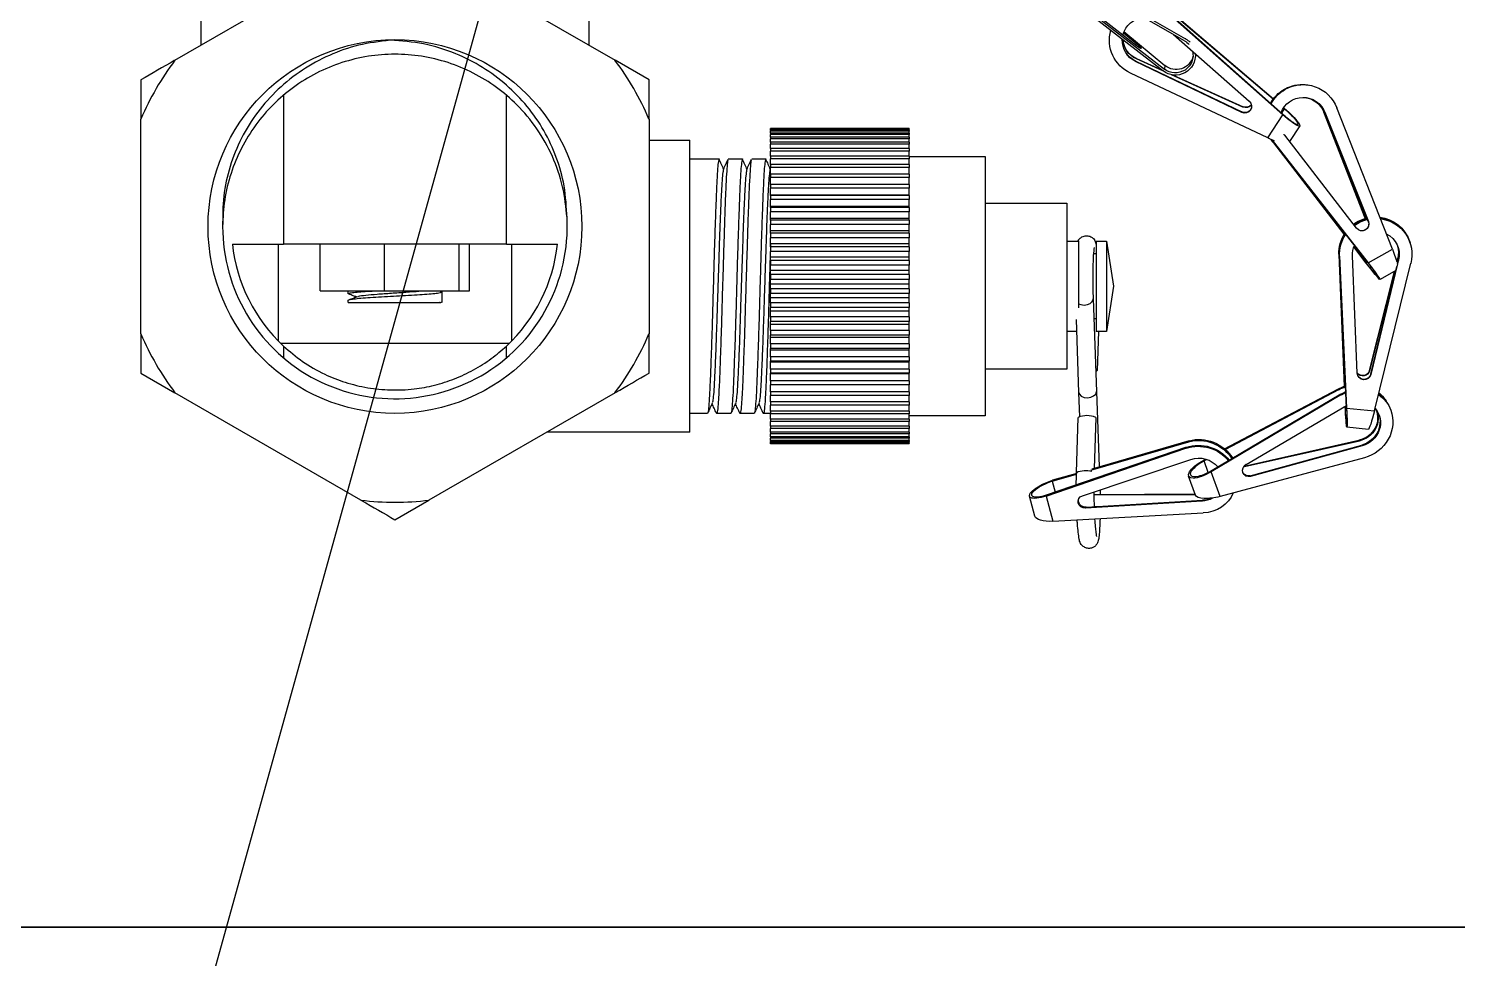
# Model space of a CAD drawing. Extents: x -9568 to -1230, y 8910 to 14862.
# Drawn here: x -7418.1 to -7295.8, y 12318.8 to 12398.5 of the extents above; entities that cross this region are included whole.
import ezdxf

# ---------------------------------------------------------------- set-up
doc = ezdxf.new("R2010")
doc.units = 0
doc.header["$LTSCALE"] = 12
doc.layers.get('0').update_dxf_attribs({"linetype": 'CONTINUOUS', "lineweight": 25})
doc.layers.add('1轮廓实线层', color=7, linetype='CONTINUOUS')
doc.layers.add('2', color=3, linetype='CONTINUOUS')
doc.layers.add('7标注层', color=4, linetype='CONTINUOUS', lineweight=20)
doc.layers.add('粗实线', color=7, linetype='CONTINUOUS', lineweight=25)

# ---------------------------------------------------------------- blocks, each defined once
blk = doc.blocks.new('G$CC2C3FFFB')
at = {"layer": '粗实线'}
blk.add_line((0, 0), (1860, 0), dxfattribs=at)
blk = doc.blocks.new('G$C382E7B68')
at = {"color": 7, "linetype": 'Continuous', "lineweight": 25}
for p, q in [((-16.6, 15.53), (-16.6, 30.36)), ((16.6, 30.36), (16.6, 15.53)), ((-18.84, 14.24), (-2.91, 23.43)), ((2.91, 23.43), (18.84, 14.24)), ((67.59, 15.9), (56.5, 22.26)), ((56.62, 22.42), (67.69, 16.07)), ((65.75, 13.32), (55.7, 21.13)), ((63.49, 15.48), (55.71, 21.54)), ((55.82, 21.29), (65.87, 13.47)), ((75.18, 10.9), (66.35, 18.42)), ((66.36, 18.46), (75.2, 10.93)), ((76.02, 9.55), (66.29, 18.19)), ((66.3, 18.23), (76.04, 9.58)), ((61.25, 16.68), (61.26, 16.71)), ((62.37, 16.58), (63.51, 15.64)), ((62.41, 16.7), (65.92, 13.78)), ((66.65, 16.43), (73.13, 10.74)), ((21.75, 12.56), (18.84, 14.24)), ((63.41, 14.12), (63.42, 14.16)), ((72.49, 9.77), (63.41, 14.12)), ((63.42, 14.16), (72.5, 9.81)), ((63.47, 14.35), (63.48, 14.38)), ((65.73, 13.33), (63.47, 14.35)), ((63.48, 14.38), (65.62, 13.41)), ((65.92, 13.78), (65.87, 13.47)), ((68.54, 14.68), (68.51, 14.42)), ((21.75, 9.2), (21.75, 12.56)), ((74.73, 7.58), (62.97, 13.13)), ((72.6, 10.23), (66.49, 12.99)), ((66.61, 12.97), (72.61, 10.26)), ((-9.55, 11.24), (-9.55, -1.5)), ((9.55, -1.5), (9.55, 11.24)), ((75.91, 11.6), (76.42, 11.89)), ((78.15, 12.12), (78.16, 12.12)), ((78.2, 12.11), (78.22, 12.11)), ((72.49, 9.77), (72.5, 9.81)), ((72.6, 10.23), (72.61, 10.26)), ((76.16, 10.07), (76.07, 10.14)), ((76.09, 10.17), (76.16, 10.11)), ((79.53, 9.8), (79.52, 9.8)), ((83.07, 0.7), (79.52, 9.8)), ((79.53, 9.8), (83.08, 0.7)), ((79.61, 9.78), (79.6, 9.79)), ((83.33, 0.44), (79.6, 9.79)), ((85.39, -1.93), (80.64, 10.17)), ((-21.75, -9.2), (-21.75, 9.2)), ((21.75, 9.2), (21.75, -9.2)), ((74.73, 7.58), (76.02, 9.55)), ((77.47, 8.61), (76.59, 7.28)), ((79.61, 9.78), (83.34, 0.44)), ((21.75, 7.39), (25.25, 7.39)), ((25.25, -5.11), (25.25, 7.39)), ((44.02, 8.39), (32.15, 8.39)), ((32.15, 8.36), (32.15, 8.39)), ((44.02, 8.36), (32.15, 8.36)), ((32.15, 8.36), (32.15, 8.33)), ((44.02, 8.33), (32.15, 8.33)), ((32.15, 8.23), (32.15, 8.33)), ((44.02, 8.23), (32.15, 8.23)), ((32.15, 8.23), (32.15, 8.16)), ((44.02, 8.16), (32.15, 8.16)), ((32.15, 8), (32.15, 8.16)), ((44.02, 8), (32.15, 8)), ((32.15, 8), (32.15, 7.89)), ((44.02, 7.89), (32.15, 7.89)), ((32.15, 7.66), (32.15, 7.89)), ((44.02, 7.66), (32.15, 7.66)), ((32.15, 7.66), (32.15, 7.52)), ((44.02, 7.52), (32.15, 7.52)), ((32.15, 7.21), (32.15, 7.52)), ((44.02, 8.36), (44.02, 8.39)), ((44.02, 8.36), (44.02, 8.33)), ((44.02, 8.23), (44.02, 8.33)), ((44.02, 8.23), (44.02, 8.16)), ((44.02, 8), (44.02, 8.16)), ((44.02, 8), (44.02, 7.89)), ((44.02, 7.66), (44.02, 7.89)), ((44.02, 7.66), (44.02, 7.52)), ((44.02, 7.21), (44.02, 7.52)), ((82.32, -0.15), (76.17, 7.83)), ((44.02, 7.21), (32.15, 7.21)), ((32.15, 7.21), (32.15, 7.04)), ((44.02, 7.04), (32.15, 7.04)), ((32.15, 6.67), (32.15, 7.04)), ((44.02, 6.67), (32.15, 6.67)), ((32.15, 6.67), (32.15, 6.46)), ((44.02, 6.46), (32.15, 6.46)), ((32.15, 6.03), (32.15, 6.46)), ((44.02, 7.21), (44.02, 7.04)), ((44.02, 6.67), (44.02, 7.04)), ((44.02, 6.67), (44.02, 6.46)), ((44.02, 6.03), (44.02, 6.46)), ((75.23, 7.16), (75.21, 7.16)), ((75.21, 7.16), (81.26, -0.68)), ((81.26, -0.67), (75.23, 7.16)), ((75.31, 7.15), (75.3, 7.15)), ((75.3, 7.15), (83.31, -3.12)), ((83.31, -3.11), (75.31, 7.15)), ((25.25, 5.79), (25.75, 5.79)), ((25.75, 5.79), (26.54, 5.79)), ((26.54, 5.79), (27.75, 5.79)), ((28.54, 5.79), (29.75, 5.79)), ((30.54, 5.79), (31.75, 5.79)), ((32.12, 4.89), (32.15, 4.95)), ((44.02, 6.03), (32.15, 6.03)), ((32.15, 6.03), (32.15, 5.8)), ((44.02, 5.8), (32.15, 5.8)), ((32.15, 5.31), (32.15, 5.8)), ((44.02, 5.31), (32.15, 5.31)), ((32.15, 5.31), (32.15, 5.04)), ((44.02, 5.04), (32.15, 5.04)), ((32.15, 4.49), (32.15, 5.04)), ((44.02, 6.03), (44.02, 5.8)), ((44.02, 5.99), (50.52, 5.99)), ((44.02, 5.31), (44.02, 5.8)), ((44.02, 5.31), (44.02, 5.04)), ((44.02, 4.49), (44.02, 5.04)), ((50.52, 5.99), (50.52, -16.21)), ((44.02, 4.49), (32.15, 4.49)), ((32.15, 4.49), (32.15, 4.2)), ((44.02, 4.2), (32.15, 4.2)), ((32.15, 3.61), (32.15, 4.2)), ((44.02, 4.49), (44.02, 4.2)), ((44.02, 3.61), (44.02, 4.2)), ((44.02, 3.61), (32.15, 3.61)), ((32.15, 3.61), (32.15, 3.29)), ((44.02, 3.29), (32.15, 3.29)), ((32.15, 2.67), (32.15, 3.29)), ((44.02, 2.67), (32.15, 2.67)), ((32.15, 2.65), (32.15, 2.67)), ((44.02, 2.65), (32.15, 2.65)), ((32.15, 2.65), (32.15, 2.31)), ((44.02, 3.61), (44.02, 3.29)), ((44.02, 2.67), (44.02, 3.29)), ((44.02, 2.65), (44.02, 2.67)), ((44.02, 2.65), (44.02, 2.31)), ((44.02, 2.31), (32.15, 2.31)), ((32.15, 1.71), (32.15, 2.31)), ((44.02, 1.71), (32.15, 1.71)), ((32.15, 1.63), (32.15, 1.71)), ((44.02, 1.63), (32.15, 1.63)), ((32.15, 1.63), (32.15, 1.27)), ((44.02, 1.27), (32.15, 1.27)), ((32.15, 0.69), (32.15, 1.27)), ((44.02, 1.71), (44.02, 2.31)), ((44.02, 1.63), (44.02, 1.71)), ((44.02, 1.63), (44.02, 1.27)), ((44.02, 0.69), (44.02, 1.27)), ((50.52, 1.99), (57.52, 1.99)), ((57.52, 1.99), (57.52, -12.21)), ((44.02, 0.69), (32.15, 0.69)), ((32.15, 0.55), (32.15, 0.69)), ((44.02, 0.55), (32.15, 0.55)), ((32.15, 0.55), (32.15, 0.17)), ((44.02, 0.17), (32.15, 0.17)), ((32.15, -0.38), (32.15, 0.17)), ((44.02, 0.55), (44.02, 0.69)), ((44.02, 0.55), (44.02, 0.17)), ((44.02, -0.38), (44.02, 0.17)), ((84.33, 0.76), (84.54, 0.74)), ((84.36, 0.68), (84.56, 0.66)), ((44.02, -0.38), (32.15, -0.38)), ((32.15, -0.57), (32.15, -0.38)), ((44.02, -0.57), (32.15, -0.57)), ((32.15, -0.57), (32.15, -0.96)), ((44.02, -0.96), (32.15, -0.96)), ((32.15, -1.48), (32.15, -0.96)), ((44.02, -0.57), (44.02, -0.38)), ((44.02, -0.57), (44.02, -0.96)), ((44.02, -1.48), (44.02, -0.96)), ((-13.92, -1.5), (-9.55, -1.5)), ((-9.97, -9.83), (-9.97, -1.5)), ((9.55, -1.5), (-9.55, -1.5)), ((-6.39, -5.5), (-6.39, -1.5)), ((-0.89, -5.5), (-0.89, -1.5)), ((5.51, -5.5), (5.51, -1.5)), ((6.39, -5.5), (6.39, -1.5)), ((9.55, -1.5), (13.92, -1.5)), ((9.97, -1.5), (9.97, -9.83)), ((44.02, -1.48), (32.15, -1.48)), ((32.15, -1.73), (32.15, -1.48)), ((44.02, -1.73), (32.15, -1.73)), ((32.15, -1.73), (32.15, -2.13)), ((44.02, -2.13), (32.15, -2.13)), ((32.15, -2.62), (32.15, -2.13)), ((44.02, -1.73), (44.02, -1.48)), ((44.02, -1.73), (44.02, -2.13)), ((44.02, -2.62), (44.02, -2.13)), ((57.52, -1.25), (58.52, -1.25)), ((58.52, -1.25), (58.52, -6.96)), ((59.8, -2.31), (60.02, -2.31)), ((60.02, -1.25), (60.92, -1.25)), ((60.02, -1.25), (60.02, -8.98)), ((60.92, -1.25), (61.52, -5.11)), ((60.92, -1.25), (60.92, -8.98)), ((80.83, -2.4), (80.82, -2.38)), ((80.82, -2.38), (81.28, -13.69)), ((81.29, -13.69), (80.83, -2.4)), ((83.13, -3.1), (82.09, -1.75)), ((82.09, -1.76), (83.11, -3.08)), ((83.31, -3.11), (85.39, -1.93)), ((86.85, -1.24), (86.86, -1.26)), ((86.89, -1.37), (86.9, -1.39)), ((44.02, -2.62), (32.15, -2.62)), ((32.15, -2.91), (32.15, -2.62)), ((44.02, -2.91), (32.15, -2.91)), ((32.15, -2.91), (32.15, -3.32)), ((44.02, -3.32), (32.15, -3.32)), ((32.15, -3.77), (32.15, -3.32)), ((44.02, -2.91), (44.02, -2.62)), ((44.02, -2.91), (44.02, -3.32)), ((44.02, -3.77), (44.02, -3.32)), ((80.88, -2.56), (80.87, -2.54)), ((80.87, -2.54), (81.47, -15.54)), ((81.47, -15.55), (80.88, -2.56)), ((82.38, -12.55), (81.98, -2.5)), ((83.54, -12.64), (85.77, -3.42)), ((85.84, -3.19), (83.55, -12.67)), ((83.85, -15.78), (86.98, -3.15)), ((85.78, -2.99), (85.85, -2.7)), ((85.86, -2.72), (85.79, -3.02)), ((85.84, -3.16), (85.91, -2.86)), ((85.92, -2.88), (85.84, -3.18)), ((85.86, -2.72), (85.85, -2.7)), ((85.92, -2.88), (85.91, -2.86)), ((44.02, -3.77), (32.15, -3.77)), ((32.15, -4.12), (32.15, -3.77)), ((44.02, -4.12), (32.15, -4.12)), ((32.15, -4.12), (32.15, -4.53)), ((44.02, -4.53), (32.15, -4.53)), ((32.15, -4.93), (32.15, -4.53)), ((44.02, -4.12), (44.02, -3.77)), ((44.02, -4.12), (44.02, -4.53)), ((44.02, -4.93), (44.02, -4.53)), ((83.43, -12.33), (85.56, -3.85)), ((85.58, -3.84), (83.44, -12.35)), ((85.68, -3.78), (84.34, -4.55)), ((-6.39, -5.5), (-0.89, -5.5)), ((-4, -5.76), (-4, -5.5)), ((-3.94, -5.79), (-3.98, -5.78)), ((-0.89, -5.5), (5.51, -5.5)), ((3.75, -5.5), (3.97, -5.58)), ((4, -5.6), (4, -6.5)), ((5.51, -5.5), (6.39, -5.5)), ((25.25, -17.61), (25.25, -5.11)), ((44.02, -4.93), (32.15, -4.93)), ((32.15, -5.33), (32.15, -4.93)), ((44.02, -5.33), (32.15, -5.33)), ((32.15, -5.33), (32.15, -5.74)), ((44.02, -5.74), (32.15, -5.74)), ((32.15, -6.1), (32.15, -5.74)), ((44.02, -6.1), (32.15, -6.1)), ((32.15, -6.54), (32.15, -6.1)), ((44.02, -5.33), (44.02, -4.93)), ((44.02, -5.33), (44.02, -5.74)), ((44.02, -6.1), (44.02, -5.74)), ((44.02, -6.54), (44.02, -6.1)), ((61.52, -5.11), (60.92, -8.98)), ((-4, -6.5), (-4, -6.3)), ((-4, -6.5), (3.94, -6.5)), ((3.81, -6.5), (3.79, -6.51)), ((44.02, -6.54), (32.15, -6.54)), ((32.15, -6.54), (32.15, -6.95)), ((44.02, -6.95), (32.15, -6.95)), ((32.15, -7.26), (32.15, -6.95)), ((44.02, -7.26), (32.15, -7.26)), ((32.15, -7.73), (32.15, -7.26)), ((44.02, -6.54), (44.02, -6.95)), ((44.02, -7.26), (44.02, -6.95)), ((44.02, -7.73), (44.02, -7.26)), ((59.77, -6.2), (60.06, -14.14)), ((44.02, -7.73), (32.15, -7.73)), ((32.15, -7.73), (32.15, -8.14)), ((44.02, -8.14), (32.15, -8.14)), ((32.15, -8.4), (32.15, -8.14)), ((44.02, -8.4), (32.15, -8.4)), ((32.15, -8.91), (32.15, -8.4)), ((44.02, -7.73), (44.02, -8.14)), ((44.02, -8.4), (44.02, -8.14)), ((44.02, -8.91), (44.02, -8.4)), ((58.56, -14.22), (58.34, -7.96)), ((60.02, -7.91), (59.83, -7.91)), ((-21.75, -9.2), (-21.75, -12.56)), ((44.02, -8.91), (32.15, -8.91)), ((32.15, -8.91), (32.15, -9.3)), ((44.02, -9.3), (32.15, -9.3)), ((32.15, -9.51), (32.15, -9.3)), ((44.02, -9.51), (32.15, -9.51)), ((32.15, -10.06), (32.15, -9.51)), ((44.02, -8.91), (44.02, -9.3)), ((44.02, -9.51), (44.02, -9.3)), ((44.02, -10.06), (44.02, -9.51)), ((58.37, -8.98), (57.52, -8.98)), ((60.92, -8.98), (60.02, -8.98)), ((60.22, -8.98), (60.12, -12.34)), ((-9.8, -10), (9.8, -10)), ((-9.55, -10.24), (-9.55, -11.24)), ((9.55, -11.24), (9.55, -10.24)), ((44.02, -10.06), (32.15, -10.06)), ((32.15, -10.06), (32.15, -10.44)), ((44.02, -10.44), (32.15, -10.44)), ((32.15, -10.59), (32.15, -10.44)), ((44.02, -10.59), (32.15, -10.59)), ((32.15, -11.16), (32.15, -10.59)), ((44.02, -10.06), (44.02, -10.44)), ((44.02, -10.59), (44.02, -10.44)), ((44.02, -11.16), (44.02, -10.59)), ((44.02, -11.16), (32.15, -11.16)), ((32.15, -11.16), (32.15, -11.53)), ((44.02, -11.53), (32.15, -11.53)), ((32.15, -11.63), (32.15, -11.53)), ((44.02, -11.63), (32.15, -11.63)), ((32.15, -12.22), (32.15, -11.63)), ((44.02, -12.22), (32.15, -12.22)), ((32.15, -12.22), (32.15, -12.57)), ((44.02, -11.16), (44.02, -11.53)), ((44.02, -11.63), (44.02, -11.53)), ((44.02, -12.22), (44.02, -11.63)), ((44.02, -12.22), (44.02, -12.57)), ((57.52, -12.21), (50.52, -12.21)), ((-21.75, -12.56), (-18.84, -14.24)), ((44.02, -12.57), (32.15, -12.57)), ((32.15, -12.61), (32.15, -12.57)), ((44.02, -12.61), (32.15, -12.61)), ((32.15, -13.22), (32.15, -12.61)), ((44.02, -13.22), (32.15, -13.22)), ((32.15, -13.22), (32.15, -13.55)), ((44.02, -12.61), (44.02, -12.57)), ((44.02, -13.22), (44.02, -12.61)), ((44.02, -13.22), (44.02, -13.55)), ((83.44, -12.35), (83.43, -12.33)), ((83.55, -12.67), (83.54, -12.64)), ((-2.91, -23.43), (-18.84, -14.24)), ((18.84, -14.24), (2.91, -23.43)), ((44.02, -13.55), (32.15, -13.55)), ((32.15, -14.16), (32.15, -13.55)), ((44.02, -14.16), (32.15, -14.16)), ((32.15, -14.16), (32.15, -14.46)), ((44.02, -14.46), (32.15, -14.46)), ((32.15, -15.02), (32.15, -14.46)), ((44.02, -14.16), (44.02, -13.55)), ((44.02, -14.16), (44.02, -14.46)), ((44.02, -15.02), (44.02, -14.46)), ((58.63, -16.29), (58.56, -14.22)), ((60.06, -14.14), (60.29, -20.58)), ((69.82, -20.96), (80.99, -14.34)), ((81.03, -14.4), (69.87, -21.02)), ((71.03, -19.05), (80.73, -13.92)), ((80.77, -13.98), (71.09, -19.1)), ((80.73, -13.92), (80.77, -13.98)), ((80.99, -14.34), (81.03, -14.4)), ((44.02, -15.02), (32.15, -15.02)), ((32.15, -15.02), (32.15, -15.29)), ((44.02, -15.29), (32.15, -15.29)), ((32.15, -15.8), (32.15, -15.29)), ((44.02, -15.8), (32.15, -15.8)), ((32.15, -15.8), (32.15, -16.05)), ((44.02, -15.02), (44.02, -15.29)), ((44.02, -15.8), (44.02, -15.29)), ((44.02, -15.8), (44.02, -16.05)), ((72.87, -20.37), (81.46, -15.34)), ((81.47, -15.55), (83.85, -15.78)), ((84.82, -14.91), (84.86, -14.97)), ((84.99, -15.18), (85.03, -15.24)), ((26.75, -16.01), (25.25, -16.01)), ((28.75, -16.01), (27.54, -16.01)), ((30.75, -16.01), (29.54, -16.01)), ((32.15, -16.01), (31.54, -16.01)), ((44.02, -16.05), (32.15, -16.05)), ((32.15, -16.5), (32.15, -16.05)), ((44.02, -16.5), (32.15, -16.5)), ((32.15, -16.5), (32.15, -16.71)), ((44.02, -16.71), (32.15, -16.71)), ((32.15, -17.1), (32.15, -16.71)), ((44.02, -17.1), (32.15, -17.1)), ((32.15, -17.1), (32.15, -17.29)), ((44.02, -16.5), (44.02, -16.05)), ((50.52, -16.21), (44.02, -16.21)), ((44.02, -16.5), (44.02, -16.71)), ((44.02, -17.1), (44.02, -16.71)), ((44.02, -17.1), (44.02, -17.29)), ((58.34, -21.07), (58.49, -16.36)), ((59.99, -16.35), (59.86, -20.71)), ((25.25, -17.61), (12.99, -17.61)), ((44.02, -17.29), (32.15, -17.29)), ((32.15, -17.61), (32.15, -17.29)), ((44.02, -17.61), (32.15, -17.61)), ((32.15, -17.61), (32.15, -17.76)), ((44.02, -17.76), (32.15, -17.76)), ((32.15, -18.02), (32.15, -17.76)), ((44.02, -18.02), (32.15, -18.02)), ((32.15, -18.02), (32.15, -18.13)), ((44.02, -18.13), (32.15, -18.13)), ((32.15, -18.32), (32.15, -18.13)), ((44.02, -18.32), (32.15, -18.32)), ((32.15, -18.32), (32.15, -18.4)), ((44.02, -17.61), (44.02, -17.29)), ((44.02, -17.61), (44.02, -17.76)), ((44.02, -18.02), (44.02, -17.76)), ((44.02, -18.02), (44.02, -18.13)), ((44.02, -18.32), (44.02, -18.13)), ((44.02, -18.32), (44.02, -18.4)), ((72.7, -20.51), (82.52, -18.31)), ((83.35, -17.37), (81.49, -17.19)), ((82.52, -18.31), (82.56, -18.37)), ((44.02, -18.4), (32.15, -18.4)), ((32.15, -18.52), (32.15, -18.4)), ((44.02, -18.52), (32.15, -18.52)), ((32.15, -18.52), (32.15, -18.56)), ((44.02, -18.56), (32.15, -18.56)), ((32.15, -18.61), (32.15, -18.56)), ((44.02, -18.61), (32.15, -18.61)), ((44.02, -18.61), (32.15, -18.61)), ((32.15, -18.61), (32.15, -18.61)), ((44.02, -18.52), (44.02, -18.4)), ((44.02, -18.52), (44.02, -18.56)), ((44.02, -18.61), (44.02, -18.56)), ((44.02, -18.61), (44.02, -18.61)), ((55.74, -23.08), (67.72, -18.99)), ((67.75, -18.91), (55.76, -23.01)), ((59.56, -20.86), (67.95, -18.43)), ((67.98, -18.35), (59.65, -20.77)), ((67.72, -18.99), (67.75, -18.91)), ((67.95, -18.43), (67.98, -18.35)), ((82.56, -18.37), (72.74, -20.57)), ((73.21, -21.34), (82.77, -18.72)), ((82.81, -18.78), (73.25, -21.4)), ((82.77, -18.72), (82.81, -18.78)), ((58.85, -23.06), (68.14, -19.94)), ((69.24, -20), (69.4, -19.91)), ((69.5, -19.94), (69.27, -20.07)), ((83.01, -19.81), (70.64, -23.13)), ((72.7, -20.51), (72.74, -20.57)), ((56.26, -21.82), (58.34, -21.21)), ((58.37, -21.14), (56.3, -21.73)), ((59.84, -21.58), (59.84, -21.61)), ((68.53, -23.01), (67.93, -21.37)), ((70.64, -23.13), (69.87, -21.02)), ((73.21, -21.34), (73.25, -21.4)), ((54.78, -24.8), (54.33, -23.1)), ((55.74, -23.08), (56.32, -25.24)), ((59.84, -22.94), (68.49, -22.9)), ((68.52, -22.98), (59.84, -23.02)), ((0, -25.11), (2.91, -23.43)), ((69.1, -23.52), (59.13, -24.12)), ((59.13, -24.12), (59.17, -24.04)), ((59.17, -24.04), (69.13, -23.44)), ((59.86, -23.98), (60.23, -23.98)), ((69.1, -23.52), (69.13, -23.44)), ((56.32, -25.24), (69.2, -24.53))]:
    blk.add_line(p, q, dxfattribs=at)
at = {"color": 8, "linetype": 'Continuous', "lineweight": 25}
for p, q in [((67.7, 16.08), (67.69, 16.07)), ((63.43, 15.52), (63.51, 15.64)), ((75.91, 9.69), (76.16, 10.07)), ((83.34, 0.44), (83.33, 0.44)), ((83.13, -3.1), (83.24, -3.04)), ((69.63, -21.07), (69.27, -20.07)), ((56.26, -21.82), (56.51, -22.75))]:
    blk.add_line(p, q, dxfattribs=at)
at = {"color": 7, "linetype": 'Continuous', "lineweight": 25, "flags": 128}
for points in [[(58.52, -6.62), (58.71, -6.69), (58.99, -6.73), (59.28, -6.68), (59.53, -6.58), (59.7, -6.42), (59.77, -6.23), (59.77, -6.2)], [(60.01, -12.4), (60.08, -12.37), (60.11, -12.33), (60.04, -12.29), (60, -12.27)]]:
    blk.add_lwpolyline(points, dxfattribs=at)
at = {"color": 8, "linetype": 'Continuous', "lineweight": 25, "flags": 128}
blk.add_lwpolyline([(58.56, -14.22), (58.61, -14.37), (58.76, -14.53), (58.99, -14.63), (59.28, -14.66), (59.56, -14.62), (59.81, -14.51), (59.99, -14.35), (60.06, -14.17), (60.06, -14.14)], dxfattribs=at)
at = {"color": 7, "linetype": 'Continuous', "lineweight": 25}
for centre, radius, start, end in [((0, 0), 23.61, 142.9221, 157.0779), ((0, 0), 23.61, 22.9221, 37.0779), ((0, 0), 14.75, 180, 2.881), ((0, 0), 14, 186.1506, 227.0059), ((0, 0), 14, 312.9941, 353.8494), ((0, 0), 23.61, 202.9221, 217.0779), ((0, 0), 23.61, 322.9221, 337.0779), ((59.25, -18.02), 1.83, 66.0262, 114.5016), ((59.13, -22.91), 1.99, 74.7016, 113.2304), ((0, 0), 23.61, 262.9221, 277.0779)]:
    blk.add_arc(centre, radius, start, end, dxfattribs=at)
at = {"color": 7, "linetype": 'Continuous', "lineweight": 25, "extrusion": (0, 0, -1)}
for centre, major_axis, ratio, start_param, end_param in [((64.26, 15.91), (-1.6, 1.21), 0.984732, 5.877677, 7.138553), ((64.26, 15.91), (-2.48, 1.88), 0.984732, 4.501546, 5.916036), ((64.26, 15.94), (-2.48, 1.88), 0.984732, 5.877677, 5.905131), ((64.26, 15.91), (-1.6, 1.21), 0.984732, 4.507171, 5.684113), ((64.26, 15.94), (-1.6, 1.21), 0.984732, 4.507171, 5.664852), ((64.31, 16.13), (-2, -0.08), 0.978556, 5.182927, 6.249653), ((64.31, 16.13), (-2, -0.08), 0.978556, 0.169484, 0.224372), ((64.32, 16.16), (-2, -0.08), 0.978556, 5.182927, 6.228205), ((64.32, 16.16), (-2, -0.08), 0.978556, 0.151149, 0.215752), ((66.82, 14.63), (-1.65, -0.43), 0.975383, 2.357128, 2.643733), ((63.43, 15.61), (-0.461, 0.377), 0.113367, 1.640597, 4.504171), ((66.82, 14.63), (-1.65, -0.43), 0.975383, 3.296432, 5.638332), ((66.82, 14.63), (-1.46, -0.38), 0.975383, 3.135722, 5.638332), ((66.82, 14.63), (-1.46, -0.38), 0.975383, 2.357128, 2.70269), ((66.86, 14.94), (-1.03, 1.37), 0.982936, 2.306823, 2.360944), ((66.86, 14.94), (-0.91, 1.21), 0.982936, 2.449138, 4.476627), ((77.75, 9.05), (-2.13, 2.26), 0.99667, 0.238692, 1.954122), ((77.66, 9.06), (1.42, 2.76), 0.994618, 4.735997, 5.291897), ((77.67, 9.06), (1.42, 2.76), 0.994618, 4.733877, 5.196994), ((77.75, 9.05), (-2.13, 2.26), 0.99667, 5.953623, 6.521878), ((77.74, 9.05), (-2.13, 2.26), 0.99667, 5.955753, 6.426975), ((77.75, 9.05), (-1.38, 1.46), 0.99667, 5.815761, 8.231683), ((80.26, 8.66), (-4.75, 2.46), 0.511414, 0.226458, 0.321361), ((75.15, 9.45), (-2.77, -2.62), 0.313166, 2.13807, 2.232973), ((77.66, 9.06), (1.42, 2.76), 0.994618, 5.291897, 5.961824), ((80.26, 8.66), (-4.75, 2.46), 0.511414, 0.321361, 0.416264), ((75.15, 9.45), (-2.77, -2.62), 0.313166, 2.232973, 2.327876), ((77.67, 9.06), (1.42, 2.76), 0.994618, 5.3868, 5.961824), ((77.74, 9.05), (-2.13, 2.26), 0.99667, 0.333595, 0.90862), ((77.66, 9.06), (0.92, 1.78), 0.994618, 5.961824, 7.001703), ((77.67, 9.06), (0.92, 1.78), 0.994618, 5.961824, 7.001703), ((77.74, 9.05), (-1.38, 1.46), 0.99667, 0.90862, 1.948498), ((72.74, 10.3), (-0.474, 0.36), 0.984732, 1.643597, 4.507171), ((72.75, 10.34), (-0.474, 0.36), 0.984732, 2.736084, 4.507171), ((72.85, 10.76), (-0.595, -0.023), 0.978556, 3.831919, 5.182927), ((72.86, 10.79), (-0.595, -0.023), 0.978556, 3.863712, 5.182927), ((76.18, 9.75), (-1.28, 1.14), 0.148218, 1.422157, 4.70336), ((76.18, 9.75), (-1.13, 1.01), 0.148218, 1.422157, 4.70336), ((74.9, 7.81), (-1.56, 0.72), 0.164265, 4.388942, 4.749365), ((77.66, 9.06), (1.42, 2.76), 0.994618, 3.576466, 3.689215), ((77.67, 9.06), (1.42, 2.76), 0.994618, 3.576466, 3.68754), ((77.74, 9.05), (-2.13, 2.26), 0.99667, 4.806447, 4.908101), ((77.75, 9.05), (-2.13, 2.26), 0.99667, 4.806447, 4.906487), ((77.75, 9.05), (-1.38, 1.46), 0.99667, 4.812072, 4.855715), ((83.91, -2.24), (-3.03, -0.66), 0.984467, 1.138882, 1.552827), ((83.92, -2.26), (-3.03, -0.66), 0.984467, 1.141401, 1.553211), ((83.97, -2.39), (1.24, 2.85), 0.996446, 5.23568, 5.63869), ((83.97, -2.41), (1.24, 2.85), 0.996446, 5.238191, 5.639535), ((82.79, 0.22), (-0.408, 0.433), 0.99667, 1.948498, 4.812072), ((82.77, 0.22), (-0.408, 0.433), 0.99667, 1.948498, 4.050212), ((85.67, -7.36), (-1.78, 8.14), 0.355986, 0.140079, 0.209181), ((83.91, -2.24), (-3.03, -0.66), 0.984467, 1.91307, 3.027314), ((83.97, -2.41), (1.24, 2.85), 0.996446, 5.999263, 7.686827), ((82.21, 2.71), (-3.67, 1.59), 0.352415, 3.874918, 3.941988), ((83.92, -2.26), (-3.03, -0.66), 0.984467, 1.9822, 3.027314), ((83.97, -2.39), (1.24, 2.85), 0.996446, 6.0663, 7.111414), ((83.91, -2.24), (-3.03, -0.66), 0.984467, 0.171867, 0.791994), ((83.92, -2.26), (-3.03, -0.66), 0.984467, 0.171867, 0.794707), ((83.97, -2.39), (1.24, 2.85), 0.996446, 4.255967, 4.891321), ((83.97, -2.41), (1.24, 2.85), 0.996446, 4.255967, 4.894006), ((83.97, -2.41), (0.8, 1.84), 0.996446, 0.055137, 1.398017), ((83.97, -2.41), (0.8, 1.84), 0.996446, 4.261591, 4.707554), ((85.33, -2.03), (-0.62, 1.6), 0.050526, 1.530317, 2.392522), ((83.91, -2.24), (-1.95, -0.43), 0.984467, 3.070652, 3.597103), ((83.92, -2.26), (-1.95, -0.43), 0.984467, 3.064512, 3.597103), ((83.97, -2.39), (0.8, 1.84), 0.996446, 0.828228, 1.398017), ((83.28, -3.19), (-1.06, 1.36), 0.040074, 1.543519, 4.824722), ((83.28, -3.19), (-0.93, 1.2), 0.040074, 1.543519, 4.824722), ((82.86, -12.19), (-0.58, -0.127), 0.984467, 3.597103, 5.85675), ((82.86, -12.21), (-0.58, -0.127), 0.984467, 3.597103, 5.877977), ((82.97, -12.53), (0.237, 0.546), 0.996446, 1.398017, 4.261591), ((82.96, -12.5), (0.237, 0.546), 0.996446, 1.398017, 3.969821), ((82.14, -16.47), (-2.92, -1.07), 0.935833, 1.426749, 1.65167), ((82.18, -16.53), (-2.92, -1.07), 0.935833, 1.426749, 1.640347), ((82.39, -16.87), (-2.32, -2.06), 0.927246, 1.776486, 1.925708), ((82.43, -16.93), (-2.32, -2.06), 0.927246, 1.776486, 1.913868), ((82.43, -16.93), (-2.32, -2.06), 0.927246, 2.888424, 3.491916), ((82.39, -16.87), (-2.32, -2.06), 0.927246, 2.906884, 3.304593), ((82.14, -16.47), (-2.92, -1.07), 0.935833, 2.64685, 2.954857), ((82.18, -16.53), (-2.92, -1.07), 0.935833, 2.627979, 2.997762), ((81.41, -15.47), (-0.08, 1.72), 0.033943, 1.616665, 4.756683), ((81.41, -15.47), (-0.07, 1.51), 0.033943, 1.616665, 4.764974), ((82.14, -16.47), (-1.88, -0.69), 0.935833, 3.073754, 4.851985), ((82.18, -16.53), (-1.88, -0.69), 0.935833, 3.054707, 4.851985), ((82.39, -16.87), (-1.5, -1.33), 0.927246, 3.304593, 5.201722), ((82.43, -16.93), (-1.5, -1.33), 0.927246, 3.124094, 5.201722), ((82.43, -16.93), (-2.32, -2.06), 0.927246, 3.491916, 5.207346), ((83.75, -15.7), (0.41, 1.67), 0.065438, 1.602251, 3.132091), ((69.11, -21.15), (-2.71, 1.52), 0.882742, 0.716254, 2.110345), ((69.15, -21.07), (-2.71, 1.52), 0.882742, 0.716254, 2.127426), ((68.89, -21.68), (-3.01, 0.75), 0.916191, 0.95828, 2.273073), ((68.92, -21.6), (-3.01, 0.75), 0.916191, 0.95828, 2.290348), ((69.45, -20.57), (-1.5, -0.83), 0.348488, 4.626725, 7.907928), ((69.45, -20.57), (-1.33, -0.73), 0.348488, 4.626725, 7.907928), ((68.89, -21.68), (-1.95, 0.48), 0.916191, 0.963905, 2.247285), ((73.14, -20.85), (-0.445, -0.395), 0.927246, 5.201722, 8.065296), ((72.63, -20.03), (-0.559, -0.205), 0.935833, 4.851985, 5.011555), ((55.91, -22.44), (-1.58, -0.68), 0.31099, 4.955025, 8.236228), ((55.91, -22.44), (-1.39, -0.6), 0.31099, 4.955025, 8.236228), ((73.1, -20.79), (-0.445, -0.395), 0.927246, 5.201722, 6.446186), ((59.07, -23.57), (-0.578, 0.143), 0.916191, 4.383517, 7.24709), ((70.21, -22.64), (-1.68, -0.34), 0.329863, 4.522017, 6.232649), ((68.89, -21.68), (-3.01, 0.75), 0.916191, 3.284299, 4.389141), ((59.11, -23.49), (-0.578, 0.143), 0.916191, 4.383517, 6.425892), ((68.89, -21.68), (-1.95, 0.48), 0.916191, 3.902501, 4.383517), ((68.92, -21.6), (-1.95, 0.48), 0.916191, 4.016376, 4.383517), ((56.48, -24.57), (-1.71, -0.19), 0.381162, 4.850954, 6.224432)]:
    blk.add_ellipse(centre, major_axis=major_axis, ratio=ratio, start_param=start_param, end_param=end_param, dxfattribs=at)
at = {"color": 7, "linetype": 'Continuous', "lineweight": 25}
for points, knots in [([(-0.4, 15.95), (-1.32, 15.84), (-3.1, 15.62), (-5.64, 14.72), (-7.97, 13.45), (-10.04, 11.8), (-11.81, 9.84), (-13.2, 7.6), (-14.18, 5.17), (-14.75, 2.61), (-14.75, 0.87), (-14.75, 0)], [0, 0, 0, 0, 0.115936, 0.227058, 0.33818, 0.449327, 0.560449, 0.670559, 0.780669, 0.890334, 1, 1, 1, 1]), ([(14.73, 0.74), (14.68, 1.66), (14.59, 3.42), (13.87, 5.94), (12.81, 8.25), (11.36, 10.33), (9.59, 12.16), (7.53, 13.68), (5.14, 14.9), (2.47, 15.74), (0.56, 15.88), (-0.4, 15.95)], [0, 0, 0, 0, 0.115948, 0.2224, 0.328851, 0.435266, 0.541707, 0.649588, 0.757469, 0.878729, 1, 1, 1, 1]), ([(14.73, 0.74), (14.64, 1.64), (14.45, 3.44), (13.55, 6.03), (12.22, 8.41), (10.57, 10.39), (8.72, 11.97), (6.73, 13.19), (4.57, 14.09), (2.3, 14.63), (0, 14.81), (-2.3, 14.63), (-4.57, 14.09), (-6.73, 13.19), (-8.72, 11.97), (-10.47, 10.47), (-11.97, 8.72), (-13.19, 6.73), (-14.09, 4.57), (-14.65, 2.3), (-14.72, 0.76), (-14.75, 0)], [0, 0, 0, 0, 0.059137, 0.119146, 0.179012, 0.237732, 0.287919, 0.33905, 0.390503, 0.441634, 0.491821, 0.542009, 0.593139, 0.644593, 0.695723, 0.745911, 0.796098, 0.847229, 0.898682, 0.949813, 1, 1, 1, 1]), ([(-18.84, 14.24), (-18.86, 14.23), (-19.85, 13.66), (-20.81, 13.1), (-21.75, 12.56)], [0, 0, 0, 0, 0.017, 1, 1, 1, 1]), ([(-21.75, 12.56), (-21.75, 12.15), (-21.75, 11.05), (-21.75, 9.91), (-21.75, 9.2)], [0, 0, 0, 0, 0.3705087, 1, 1, 1, 1]), ([(27.75, 5.79), (27.73, 5.75), (27.69, 5.66), (27.62, 5.02), (27.56, 4.01), (27.5, 2.64), (27.44, 0.98), (27.37, -0.92), (27.31, -2.97), (27.25, -5.11), (27.19, -7.26), (27.13, -9.31), (27.06, -11.21), (27, -12.87), (26.94, -14.24), (26.88, -15.24), (26.81, -15.89), (26.77, -15.97), (26.75, -16.01)], [0, 0, 0, 0, 0.062233, 0.125194, 0.187668, 0.24969, 0.312602, 0.37527, 0.437186, 0.5, 0.562814, 0.62473, 0.687398, 0.75031, 0.812332, 0.874806, 0.937767, 1, 1, 1, 1]), ([(28.52, 5.72), (28.51, 5.69), (28.47, 5.61), (28.42, 5.01), (28.35, 4.01), (28.29, 2.64), (28.23, 0.98), (28.17, -0.92), (28.11, -2.97), (28.04, -5.11), (27.98, -7.26), (27.92, -9.31), (27.85, -11.21), (27.8, -12.69), (27.74, -14), (27.68, -15.08), (27.61, -15.82), (27.56, -16.09), (27.53, -15.97), (27.52, -15.95)], [0, 0, 0, 0, 0.041837, 0.104801, 0.167277, 0.229302, 0.292216, 0.354887, 0.416805, 0.479622, 0.542439, 0.604357, 0.667028, 0.729942, 0.771499, 0.840514, 0.910423, 0.979601, 1, 1, 1, 1]), ([(27.73, 5.77), (27.8, 5.62), (27.93, 5.33), (28.06, 5.04), (28.13, 4.9)], [0, 0, 0, 0, 0.5000076, 1, 1, 1, 1]), ([(28.12, 4.89), (28.19, 5.04), (28.32, 5.33), (28.46, 5.62), (28.52, 5.76)], [0, 0, 0, 0, 0.499965, 1, 1, 1, 1]), ([(29.75, 5.79), (29.73, 5.75), (29.69, 5.66), (29.62, 5.02), (29.56, 4.01), (29.5, 2.64), (29.44, 0.98), (29.37, -0.92), (29.31, -2.97), (29.25, -5.11), (29.19, -7.26), (29.13, -9.31), (29.06, -11.21), (29, -12.87), (28.94, -14.24), (28.88, -15.24), (28.81, -15.89), (28.77, -15.97), (28.75, -16.01)], [0, 0, 0, 0, 0.062233, 0.125194, 0.187668, 0.24969, 0.312602, 0.37527, 0.437186, 0.5, 0.562814, 0.62473, 0.687398, 0.75031, 0.812332, 0.874806, 0.937767, 1, 1, 1, 1]), ([(30.52, 5.72), (30.51, 5.69), (30.47, 5.61), (30.42, 5.01), (30.35, 4.01), (30.29, 2.64), (30.23, 0.98), (30.17, -0.92), (30.11, -2.97), (30.04, -5.11), (29.98, -7.26), (29.92, -9.31), (29.85, -11.21), (29.8, -12.69), (29.74, -14), (29.68, -15.08), (29.61, -15.82), (29.56, -16.09), (29.53, -15.97), (29.52, -15.95)], [0, 0, 0, 0, 0.041837, 0.104801, 0.167277, 0.229302, 0.292216, 0.354887, 0.416805, 0.479622, 0.542439, 0.604357, 0.667028, 0.729942, 0.771499, 0.840514, 0.910423, 0.979601, 1, 1, 1, 1]), ([(29.73, 5.77), (29.8, 5.62), (29.93, 5.33), (30.06, 5.04), (30.13, 4.9)], [0, 0, 0, 0, 0.5000076, 1, 1, 1, 1]), ([(30.12, 4.89), (30.19, 5.04), (30.32, 5.33), (30.46, 5.62), (30.52, 5.76)], [0, 0, 0, 0, 0.499965, 1, 1, 1, 1]), ([(31.75, 5.79), (31.73, 5.75), (31.69, 5.66), (31.62, 5.02), (31.56, 4.01), (31.5, 2.64), (31.44, 0.98), (31.37, -0.92), (31.31, -2.97), (31.25, -5.11), (31.19, -7.26), (31.13, -9.31), (31.06, -11.21), (31, -12.87), (30.94, -14.24), (30.88, -15.24), (30.81, -15.89), (30.77, -15.97), (30.75, -16.01)], [0, 0, 0, 0, 0.062233, 0.125194, 0.187668, 0.24969, 0.312602, 0.37527, 0.437186, 0.5, 0.562814, 0.62473, 0.687398, 0.75031, 0.812332, 0.874806, 0.937767, 1, 1, 1, 1]), ([(31.73, 5.77), (31.8, 5.62), (31.93, 5.33), (32.06, 5.04), (32.13, 4.9)], [0, 0, 0, 0, 0.500008, 1, 1, 1, 1]), ([(28.12, 4.85), (28.11, 4.82), (28.08, 4.75), (28.02, 4.2), (27.96, 3.28), (27.89, 1.95), (27.82, 0.23), (27.76, -1.66), (27.7, -3.47), (27.64, -5.22), (27.58, -7.08), (27.52, -8.98), (27.46, -10.72), (27.39, -12.25), (27.33, -13.51), (27.27, -14.43), (27.21, -14.98), (27.18, -15.05), (27.17, -15.08)], [0, 0, 0, 0, 0.042131, 0.107966, 0.173293, 0.238146, 0.314864, 0.390949, 0.445037, 0.499849, 0.565531, 0.630274, 0.695803, 0.761587, 0.826441, 0.891767, 0.957603, 1, 1, 1, 1]), ([(30.12, 4.85), (30.11, 4.82), (30.08, 4.75), (30.02, 4.2), (29.96, 3.28), (29.89, 1.95), (29.82, 0.23), (29.76, -1.66), (29.7, -3.47), (29.64, -5.22), (29.58, -7.08), (29.52, -8.98), (29.46, -10.72), (29.39, -12.25), (29.33, -13.51), (29.27, -14.43), (29.21, -14.98), (29.18, -15.05), (29.17, -15.08)], [0, 0, 0, 0, 0.0421307, 0.1079664, 0.1732927, 0.2381462, 0.3148639, 0.3909489, 0.4450369, 0.4998487, 0.5655308, 0.6302735, 0.6958026, 0.761587, 0.8264406, 0.8917669, 0.9576025, 1, 1, 1, 1]), ([(32.12, 4.85), (32.11, 4.82), (32.08, 4.75), (32.02, 4.2), (31.96, 3.28), (31.89, 1.95), (31.82, 0.23), (31.76, -1.66), (31.7, -3.47), (31.64, -5.22), (31.58, -7.08), (31.52, -8.98), (31.46, -10.72), (31.39, -12.25), (31.33, -13.51), (31.27, -14.43), (31.21, -14.98), (31.18, -15.05), (31.17, -15.08)], [0, 0, 0, 0, 0.042131, 0.107966, 0.173293, 0.238146, 0.314864, 0.390949, 0.445037, 0.499849, 0.565531, 0.630274, 0.695803, 0.761587, 0.826441, 0.891767, 0.957603, 1, 1, 1, 1]), ([(58.46, -1.32), (58.48, -1.27), (58.5, -1.2), (58.56, -1.11), (58.62, -1.04), (58.73, -0.94), (58.94, -0.82), (59.25, -0.77), (59.57, -0.85), (59.81, -1.03), (59.97, -1.29), (60, -1.43), (60.02, -1.53)], [0, 0, 0, 0, 0.138256, 0.165846, 0.188085, 0.243526, 0.323621, 0.433356, 0.553639, 0.66677, 0.769584, 1, 1, 1, 1]), ([(32.15, -1.49), (32.14, -1.98), (32.1, -3.15), (32.04, -5.12), (31.98, -7.25), (31.92, -9.31), (31.85, -11.21), (31.8, -12.69), (31.74, -14), (31.68, -15.08), (31.61, -15.82), (31.56, -16.09), (31.53, -15.97), (31.52, -15.95)], [0, 0, 0, 0, 0.072148, 0.172088, 0.272029, 0.37054, 0.470247, 0.570343, 0.63646, 0.746261, 0.857485, 0.967546, 1, 1, 1, 1]), ([(59.85, -1.81), (59.85, -1.81), (59.86, -1.8), (59.84, -1.87), (59.83, -1.99), (59.8, -2.27), (59.77, -2.71), (59.75, -3.37), (59.74, -4.22), (59.74, -5.21), (59.76, -5.87), (59.77, -6.2)], [0, 0, 0, 0, 0.0065, 0.063143, 0.140146, 0.239036, 0.360308, 0.502558, 0.661612, 0.830381, 1, 1, 1, 1]), ([(-3.97, -5.76), (-3.97, -5.75), (-3.98, -5.72), (-3.68, -5.66), (-3.12, -5.61), (-2.4, -5.55), (-1.82, -5.52), (-1.55, -5.5)], [0, 0, 0, 0, 0.1401, 0.366313, 0.588642, 0.81097, 1, 1, 1, 1]), ([(-3.97, -6.3), (-3.97, -6.29), (-3.98, -6.26), (-3.68, -6.21), (-3.12, -6.15), (-2.35, -6.09), (-1.42, -6.03), (-0.39, -5.97), (0.67, -5.92), (1.68, -5.86), (2.57, -5.8), (3.3, -5.74), (3.78, -5.68), (4.01, -5.64), (3.98, -5.61), (3.97, -5.6)], [0, 0, 0, 0, 0.052208, 0.136506, 0.219357, 0.302208, 0.386506, 0.469357, 0.552208, 0.636506, 0.719357, 0.802208, 0.886506, 0.969357, 1, 1, 1, 1]), ([(-3.29, -6.03), (-3.38, -6), (-3.6, -5.92), (-3.83, -5.84), (-3.96, -5.79)], [0, 0, 0, 0, 0.415234, 1, 1, 1, 1]), ([(-3.94, -6.27), (-3.81, -6.22), (-3.55, -6.13), (-3.29, -6.03), (-3.16, -5.99)], [0, 0, 0, 0, 0.500772, 1, 1, 1, 1]), ([(-3.12, -5.99), (-3.11, -5.98), (-3.08, -5.94), (-2.53, -5.88), (-1.56, -5.79), (-0.31, -5.7), (0.95, -5.62), (1.9, -5.55), (2.23, -5.51), (2.32, -5.5)], [0, 0, 0, 0, 0.041606, 0.221415, 0.401223, 0.581032, 0.76084, 0.940649, 1, 1, 1, 1]), ([(3.94, -6.5), (3.96, -6.49), (4, -6.48), (3.98, -6.47), (3.97, -6.46)], [0, 0, 0, 0, 0.455533, 1, 1, 1, 1]), ([(21.75, -12.56), (21.75, -12.15), (21.75, -11.05), (21.75, -9.91), (21.75, -9.2)], [0, 0, 0, 0, 0.370509, 1, 1, 1, 1]), ([(-9.55, -10.24), (-9.02, -10.69), (-7.95, -11.61), (-6.15, -12.63), (-4.26, -13.38), (-2.36, -13.85), (-0.37, -14.04), (1.57, -13.96), (3.41, -13.62), (5.13, -13.07), (6.76, -12.3), (8.26, -11.36), (9.12, -10.61), (9.55, -10.24)], [0, 0, 0, 0, 0.10534, 0.213197, 0.30209, 0.393411, 0.482402, 0.57452, 0.655828, 0.739241, 0.826051, 0.914639, 1, 1, 1, 1]), ([(18.84, -14.24), (18.86, -14.23), (19.85, -13.66), (20.81, -13.1), (21.75, -12.56)], [0, 0, 0, 0, 0.017, 1, 1, 1, 1]), ([(27.17, -15.12), (27.1, -15.27), (26.97, -15.56), (26.84, -15.85), (26.77, -15.99)], [0, 0, 0, 0, 0.499962, 1, 1, 1, 1]), ([(27.52, -15.99), (27.46, -15.85), (27.33, -15.57), (27.21, -15.3), (27.15, -15.17)], [0, 0, 0, 0, 0.528603, 1, 1, 1, 1]), ([(29.17, -15.12), (29.1, -15.27), (28.97, -15.56), (28.84, -15.85), (28.77, -15.99)], [0, 0, 0, 0, 0.499962, 1, 1, 1, 1]), ([(29.52, -15.99), (29.46, -15.85), (29.33, -15.57), (29.21, -15.3), (29.15, -15.17)], [0, 0, 0, 0, 0.528603, 1, 1, 1, 1]), ([(31.17, -15.12), (31.1, -15.27), (30.97, -15.56), (30.84, -15.85), (30.77, -15.99)], [0, 0, 0, 0, 0.4999623, 1, 1, 1, 1]), ([(31.52, -15.99), (31.46, -15.85), (31.33, -15.57), (31.21, -15.3), (31.15, -15.17)], [0, 0, 0, 0, 0.528603, 1, 1, 1, 1]), ([(58.33, -22.13), (58.33, -22.03), (58.33, -21.65), (58.34, -21.31), (58.34, -21.07)], [0, 0, 0, 0, 0.261382, 1, 1, 1, 1]), ([(59.83, -22.73), (59.83, -23.07), (59.84, -23.5), (59.85, -23.89), (59.86, -23.98)], [0, 0, 0, 0, 0.791283, 1, 1, 1, 1]), ([(60.36, -22.55), (60.36, -22.63), (60.36, -22.76), (60.36, -22.89), (60.37, -22.94)], [0, 0, 0, 0, 0.644024, 1, 1, 1, 1]), ([(-2.91, -23.43), (-2.89, -23.44), (-1.9, -24.02), (-0.94, -24.57), (0, -25.11)], [0, 0, 0, 0, 0.017, 1, 1, 1, 1]), ([(60.36, -25.02), (60.35, -25.3), (60.33, -25.88), (60.29, -26.43), (60.24, -26.79), (60.18, -27.01), (60.13, -27.14), (60.05, -27.24), (60, -27.31), (59.89, -27.42), (59.68, -27.54), (59.37, -27.59), (59.05, -27.5), (58.81, -27.32), (58.63, -27.04), (58.57, -26.77), (58.49, -26.22), (58.44, -25.64), (58.41, -25.24), (58.41, -25.13)], [0, 0, 0, 0, 0.1099, 0.229309, 0.293401, 0.350661, 0.407879, 0.417542, 0.425331, 0.444748, 0.472801, 0.511234, 0.553362, 0.592985, 0.628995, 0.724857, 0.842489, 0.956141, 1, 1, 1, 1]), ([(59.9, -25.05), (59.92, -25.28), (59.95, -25.74), (60, -26.2), (60.04, -26.48), (60.05, -26.52), (60.05, -26.54)], [0, 0, 0, 0, 0.291872, 0.581932, 0.820817, 1, 1, 1, 1])]:
    blk.add_open_spline(points, degree=3, knots=knots, dxfattribs=at)

msp = doc.modelspace()

# ---------------------------------------------------------------- linework, layer by layer
msp.add_circle((-7386.76702, 12381.52075, 82.66856), 16)
at = {"layer": '2', "extrusion": (0.004686, 0.017452, 0.999837)}
msp.add_line((-7471.29709, 12069.13399, 884.3993), (-7378.66642, 12402.62708, 82.66856), dxfattribs=at)
at = {"layer": '粗实线'}
msp.add_line((-6686.76702, 12321.52075, 82.66856), (-8546.76702, 12321.52075, 82.66856), dxfattribs=at)

# ---------------------------------------------------------------- block references
at = {"layer": '1轮廓实线层'}
msp.add_blockref('G$C382E7B68', (-7386.76702, 12381.52075, 82.66856), dxfattribs=at)
at = {"layer": '7标注层'}
msp.add_blockref('G$CC2C3FFFB', (-8546.76702, 12321.52075, 82.66856), dxfattribs=at)

doc.saveas('drawing.dxf')
